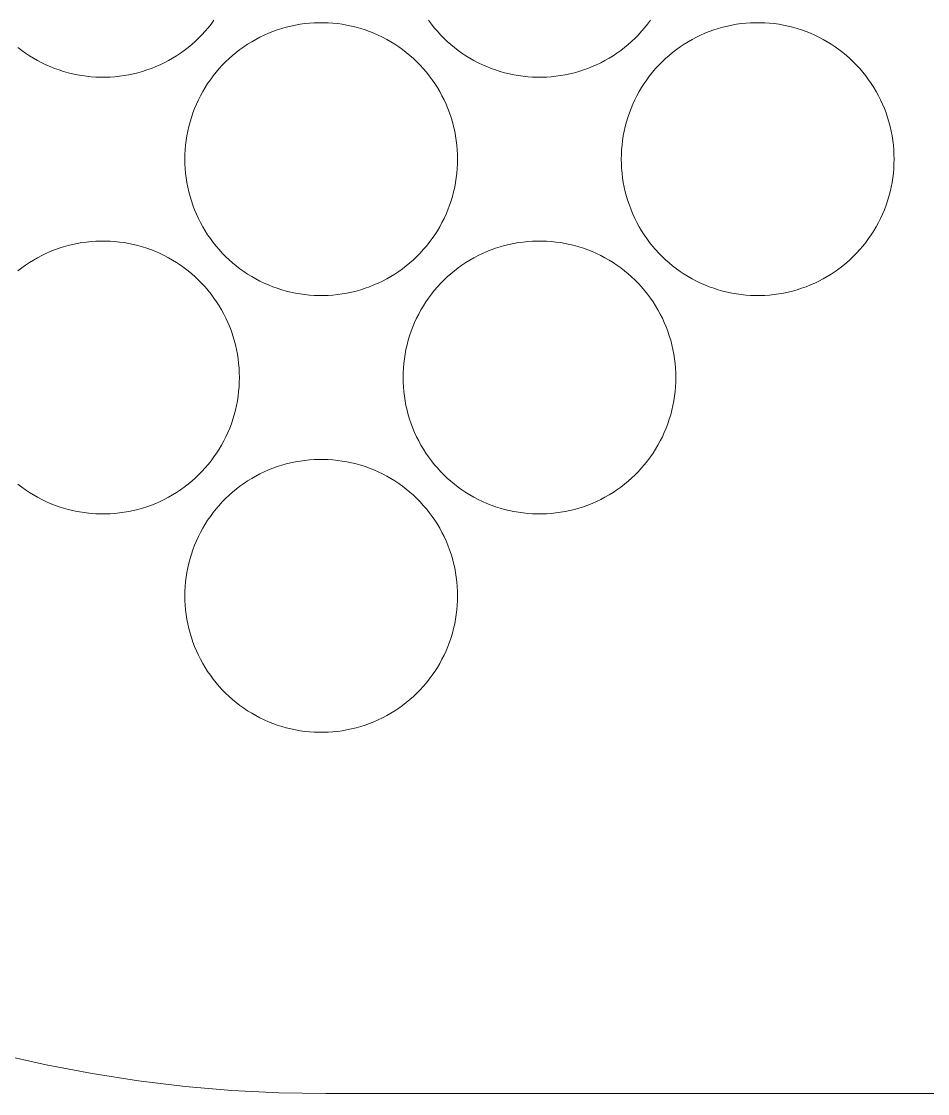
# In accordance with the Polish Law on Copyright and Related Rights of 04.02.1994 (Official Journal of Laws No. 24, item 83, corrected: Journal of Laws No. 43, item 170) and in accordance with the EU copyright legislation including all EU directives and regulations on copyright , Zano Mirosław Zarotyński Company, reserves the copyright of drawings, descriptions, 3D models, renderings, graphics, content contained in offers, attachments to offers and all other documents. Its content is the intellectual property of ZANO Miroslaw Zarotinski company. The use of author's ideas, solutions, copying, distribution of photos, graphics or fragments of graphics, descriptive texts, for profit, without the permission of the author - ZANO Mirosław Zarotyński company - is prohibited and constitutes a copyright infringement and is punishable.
# Model space of a CAD drawing. Header units: inches. Extents: x -6.5 to 91.7, y -2.1 to 67.1.
# Drawn here: x 0.058 to 1.693, y -0.103 to 1.83 of the extents above; entities that cross this region are included whole.
import ezdxf

# ---------------------------------------------------------------- set-up
doc = ezdxf.new("R2010")
doc.units = ezdxf.units.IN
doc.layers.add('ZANO_R', color=7, linetype='Continuous', lineweight=0)

msp = doc.modelspace()

# ---------------------------------------------------------------- linework, layer by layer
at = {"layer": 'ZANO_R'}
for p, q in [((0.39457, 1.8187), (0.38905, 1.81225)), ((0.39987, 1.82534), (0.39457, 1.8187)), ((0.40493, 1.83216), (0.39987, 1.82534)), ((0.51931, 1.81466), (0.5274, 1.81726)), ((0.5274, 1.81726), (0.53557, 1.81958)), ((0.53557, 1.81958), (0.54382, 1.82161)), ((0.54382, 1.82161), (0.55213, 1.82336)), ((0.55213, 1.82336), (0.5605, 1.82482)), ((0.5605, 1.82482), (0.56891, 1.82599)), ((0.56891, 1.82599), (0.57736, 1.82686)), ((0.57736, 1.82686), (0.58584, 1.82745)), ((0.58584, 1.82745), (0.59433, 1.82774)), ((0.59433, 1.82774), (0.60282, 1.82774)), ((0.60282, 1.82774), (0.61131, 1.82745)), ((0.61131, 1.82745), (0.61979, 1.82686)), ((0.61979, 1.82686), (0.62824, 1.82599)), ((0.62824, 1.82599), (0.63665, 1.82482)), ((0.63665, 1.82482), (0.64502, 1.82336)), ((0.64502, 1.82336), (0.65333, 1.82161)), ((0.65333, 1.82161), (0.66158, 1.81958)), ((0.66158, 1.81958), (0.66975, 1.81726)), ((0.66975, 1.81726), (0.67784, 1.81466)), ((0.79728, 1.82534), (0.79222, 1.83216)), ((0.80258, 1.8187), (0.79728, 1.82534)), ((0.8081, 1.81225), (0.80258, 1.8187)), ((1.182, 1.8187), (1.17647, 1.81225)), ((1.18729, 1.82534), (1.182, 1.8187)), ((1.19236, 1.83216), (1.18729, 1.82534)), ((1.30674, 1.81466), (1.31482, 1.81726)), ((1.31482, 1.81726), (1.323, 1.81958)), ((1.323, 1.81958), (1.33125, 1.82161)), ((1.33125, 1.82161), (1.33956, 1.82336)), ((1.33956, 1.82336), (1.34793, 1.82482)), ((1.34793, 1.82482), (1.35634, 1.82599)), ((1.35634, 1.82599), (1.36479, 1.82686)), ((1.36479, 1.82686), (1.37326, 1.82745)), ((1.37326, 1.82745), (1.38175, 1.82774)), ((1.38175, 1.82774), (1.39025, 1.82774)), ((1.39025, 1.82774), (1.39874, 1.82745)), ((1.39874, 1.82745), (1.40721, 1.82686)), ((1.40721, 1.82686), (1.41566, 1.82599)), ((1.41566, 1.82599), (1.42408, 1.82482)), ((1.42408, 1.82482), (1.43244, 1.82336)), ((1.43244, 1.82336), (1.44076, 1.82161)), ((1.44076, 1.82161), (1.449, 1.81958)), ((1.449, 1.81958), (1.45718, 1.81726)), ((1.45718, 1.81726), (1.46527, 1.81466)), ((0.37735, 1.79993), (0.37119, 1.79408)), ((0.38331, 1.80599), (0.37735, 1.79993)), ((0.38905, 1.81225), (0.38331, 1.80599)), ((0.48048, 1.79759), (0.488, 1.80154)), ((0.488, 1.80154), (0.49565, 1.80522)), ((0.49565, 1.80522), (0.50343, 1.80864)), ((0.50343, 1.80864), (0.51132, 1.81179)), ((0.51132, 1.81179), (0.51931, 1.81466)), ((0.67784, 1.81466), (0.68583, 1.81179)), ((0.68583, 1.81179), (0.69372, 1.80864)), ((0.69372, 1.80864), (0.7015, 1.80522)), ((0.7015, 1.80522), (0.70915, 1.80154)), ((0.70915, 1.80154), (0.71667, 1.79759)), ((0.81384, 1.80599), (0.8081, 1.81225)), ((0.8198, 1.79993), (0.81384, 1.80599)), ((0.82596, 1.79408), (0.8198, 1.79993)), ((1.16478, 1.79993), (1.15862, 1.79408)), ((1.17073, 1.80599), (1.16478, 1.79993)), ((1.17647, 1.81225), (1.17073, 1.80599)), ((1.2679, 1.79759), (1.27542, 1.80154)), ((1.27542, 1.80154), (1.28308, 1.80522)), ((1.28308, 1.80522), (1.29085, 1.80864)), ((1.29085, 1.80864), (1.29874, 1.81179)), ((1.29874, 1.81179), (1.30674, 1.81466)), ((1.46527, 1.81466), (1.47326, 1.81179)), ((1.47326, 1.81179), (1.48115, 1.80864)), ((1.48115, 1.80864), (1.48892, 1.80522)), ((1.48892, 1.80522), (1.49658, 1.80154)), ((1.49658, 1.80154), (1.5041, 1.79759)), ((0.05817, 1.77786), (0.05144, 1.78304)), ((0.35829, 1.78304), (0.35155, 1.77786)), ((0.36483, 1.78845), (0.35829, 1.78304)), ((0.37119, 1.79408), (0.36483, 1.78845)), ((0.44515, 1.7741), (0.45188, 1.77928)), ((0.45188, 1.77928), (0.45879, 1.78422)), ((0.45879, 1.78422), (0.46586, 1.78893)), ((0.46586, 1.78893), (0.4731, 1.79338)), ((0.4731, 1.79338), (0.48048, 1.79759)), ((0.71667, 1.79759), (0.72405, 1.79338)), ((0.72405, 1.79338), (0.73129, 1.78893)), ((0.73129, 1.78893), (0.73836, 1.78422)), ((0.73836, 1.78422), (0.74527, 1.77928)), ((0.74527, 1.77928), (0.752, 1.7741)), ((0.83232, 1.78845), (0.82596, 1.79408)), ((0.83887, 1.78304), (0.83232, 1.78845)), ((0.8456, 1.77786), (0.83887, 1.78304)), ((1.14571, 1.78304), (1.13898, 1.77786)), ((1.15226, 1.78845), (1.14571, 1.78304)), ((1.15862, 1.79408), (1.15226, 1.78845)), ((1.23258, 1.7741), (1.23931, 1.77928)), ((1.23931, 1.77928), (1.24622, 1.78422)), ((1.24622, 1.78422), (1.25329, 1.78893)), ((1.25329, 1.78893), (1.26052, 1.79338)), ((1.26052, 1.79338), (1.2679, 1.79759)), ((1.5041, 1.79759), (1.51148, 1.79338)), ((1.51148, 1.79338), (1.51871, 1.78893)), ((1.51871, 1.78893), (1.52579, 1.78422)), ((1.52579, 1.78422), (1.53269, 1.77928)), ((1.53269, 1.77928), (1.53942, 1.7741)), ((0.06508, 1.77291), (0.05817, 1.77786)), ((0.07215, 1.76821), (0.06508, 1.77291)), ((0.07938, 1.76375), (0.07215, 1.76821)), ((0.08676, 1.75954), (0.07938, 1.76375)), ((0.09429, 1.7556), (0.08676, 1.75954)), ((0.32296, 1.75954), (0.31544, 1.7556)), ((0.33034, 1.76375), (0.32296, 1.75954)), ((0.33757, 1.76821), (0.33034, 1.76375)), ((0.34465, 1.77291), (0.33757, 1.76821)), ((0.35155, 1.77786), (0.34465, 1.77291)), ((0.42609, 1.7572), (0.43225, 1.76305)), ((0.43225, 1.76305), (0.4386, 1.76869)), ((0.4386, 1.76869), (0.44515, 1.7741)), ((0.752, 1.7741), (0.75855, 1.76869)), ((0.75855, 1.76869), (0.76491, 1.76305)), ((0.76491, 1.76305), (0.77107, 1.7572)), ((0.8525, 1.77291), (0.8456, 1.77786)), ((0.85958, 1.76821), (0.8525, 1.77291)), ((0.86681, 1.76375), (0.85958, 1.76821)), ((0.87419, 1.75954), (0.86681, 1.76375)), ((0.88171, 1.7556), (0.87419, 1.75954)), ((1.11039, 1.75954), (1.10287, 1.7556)), ((1.11777, 1.76375), (1.11039, 1.75954)), ((1.125, 1.76821), (1.11777, 1.76375)), ((1.13207, 1.77291), (1.125, 1.76821)), ((1.13898, 1.77786), (1.13207, 1.77291)), ((1.21351, 1.7572), (1.21967, 1.76305)), ((1.21967, 1.76305), (1.22603, 1.76869)), ((1.22603, 1.76869), (1.23258, 1.7741)), ((1.53942, 1.7741), (1.54597, 1.76869)), ((1.54597, 1.76869), (1.55233, 1.76305)), ((1.55233, 1.76305), (1.55849, 1.7572)), ((0.10194, 1.75191), (0.09429, 1.7556)), ((0.10972, 1.74849), (0.10194, 1.75191)), ((0.1176, 1.74534), (0.10972, 1.74849)), ((0.1256, 1.74247), (0.1176, 1.74534)), ((0.13369, 1.73987), (0.1256, 1.74247)), ((0.14186, 1.73755), (0.13369, 1.73987)), ((0.27604, 1.73987), (0.26787, 1.73755)), ((0.28413, 1.74247), (0.27604, 1.73987)), ((0.29212, 1.74534), (0.28413, 1.74247)), ((0.30001, 1.74849), (0.29212, 1.74534)), ((0.30779, 1.75191), (0.30001, 1.74849)), ((0.31544, 1.7556), (0.30779, 1.75191)), ((0.40887, 1.73843), (0.41439, 1.74489)), ((0.41439, 1.74489), (0.42013, 1.75115)), ((0.42013, 1.75115), (0.42609, 1.7572)), ((0.77107, 1.7572), (0.77702, 1.75115)), ((0.77702, 1.75115), (0.78276, 1.74489)), ((0.78276, 1.74489), (0.78828, 1.73843)), ((0.88936, 1.75191), (0.88171, 1.7556)), ((0.89714, 1.74849), (0.88936, 1.75191)), ((0.90503, 1.74534), (0.89714, 1.74849)), ((0.91302, 1.74247), (0.90503, 1.74534)), ((0.92111, 1.73987), (0.91302, 1.74247)), ((0.92928, 1.73755), (0.92111, 1.73987)), ((1.06346, 1.73987), (1.05529, 1.73755)), ((1.07155, 1.74247), (1.06346, 1.73987)), ((1.07955, 1.74534), (1.07155, 1.74247)), ((1.08744, 1.74849), (1.07955, 1.74534)), ((1.09521, 1.75191), (1.08744, 1.74849)), ((1.10287, 1.7556), (1.09521, 1.75191)), ((1.19629, 1.73843), (1.20181, 1.74489)), ((1.20181, 1.74489), (1.20756, 1.75115)), ((1.20756, 1.75115), (1.21351, 1.7572)), ((1.55849, 1.7572), (1.56445, 1.75115)), ((1.56445, 1.75115), (1.57019, 1.74489)), ((1.57019, 1.74489), (1.57571, 1.73843)), ((0.15011, 1.73552), (0.14186, 1.73755)), ((0.15842, 1.73378), (0.15011, 1.73552)), ((0.16679, 1.73232), (0.15842, 1.73378)), ((0.1752, 1.73115), (0.16679, 1.73232)), ((0.18365, 1.73027), (0.1752, 1.73115)), ((0.19213, 1.72968), (0.18365, 1.73027)), ((0.20062, 1.72939), (0.19213, 1.72968)), ((0.20911, 1.72939), (0.20062, 1.72939)), ((0.2176, 1.72968), (0.20911, 1.72939)), ((0.22607, 1.73027), (0.2176, 1.72968)), ((0.23452, 1.73115), (0.22607, 1.73027)), ((0.24294, 1.73232), (0.23452, 1.73115)), ((0.25131, 1.73378), (0.24294, 1.73232)), ((0.25962, 1.73552), (0.25131, 1.73378)), ((0.26787, 1.73755), (0.25962, 1.73552)), ((0.39368, 1.71798), (0.39851, 1.72497)), ((0.39851, 1.72497), (0.40357, 1.73179)), ((0.40357, 1.73179), (0.40887, 1.73843)), ((0.78828, 1.73843), (0.79358, 1.73179)), ((0.79358, 1.73179), (0.79864, 1.72497)), ((0.79864, 1.72497), (0.80347, 1.71798)), ((0.93753, 1.73552), (0.92928, 1.73755)), ((0.94585, 1.73378), (0.93753, 1.73552)), ((0.95421, 1.73232), (0.94585, 1.73378)), ((0.96263, 1.73115), (0.95421, 1.73232)), ((0.97108, 1.73027), (0.96263, 1.73115)), ((0.97955, 1.72968), (0.97108, 1.73027)), ((0.98804, 1.72939), (0.97955, 1.72968)), ((0.99654, 1.72939), (0.98804, 1.72939)), ((1.00503, 1.72968), (0.99654, 1.72939)), ((1.0135, 1.73027), (1.00503, 1.72968)), ((1.02195, 1.73115), (1.0135, 1.73027)), ((1.03036, 1.73232), (1.02195, 1.73115)), ((1.03873, 1.73378), (1.03036, 1.73232)), ((1.04704, 1.73552), (1.03873, 1.73378)), ((1.05529, 1.73755), (1.04704, 1.73552)), ((1.18111, 1.71798), (1.18593, 1.72497)), ((1.18593, 1.72497), (1.191, 1.73179)), ((1.191, 1.73179), (1.19629, 1.73843)), ((1.57571, 1.73843), (1.58101, 1.73179)), ((1.58101, 1.73179), (1.58607, 1.72497)), ((1.58607, 1.72497), (1.5909, 1.71798)), ((0.38069, 1.69606), (0.38477, 1.70352)), ((0.38477, 1.70352), (0.3891, 1.71082)), ((0.3891, 1.71082), (0.39368, 1.71798)), ((0.80347, 1.71798), (0.80805, 1.71082)), ((0.80805, 1.71082), (0.81238, 1.70352)), ((0.81238, 1.70352), (0.81646, 1.69606)), ((1.16812, 1.69606), (1.17219, 1.70352)), ((1.17219, 1.70352), (1.17653, 1.71082)), ((1.17653, 1.71082), (1.18111, 1.71798)), ((1.5909, 1.71798), (1.59548, 1.71082)), ((1.59548, 1.71082), (1.59981, 1.70352)), ((1.59981, 1.70352), (1.60389, 1.69606)), ((0.37332, 1.68076), (0.37687, 1.68848)), ((0.37687, 1.68848), (0.38069, 1.69606)), ((0.81646, 1.69606), (0.82028, 1.68848)), ((0.82028, 1.68848), (0.82383, 1.68076)), ((1.16075, 1.68076), (1.1643, 1.68848)), ((1.1643, 1.68848), (1.16812, 1.69606)), ((1.60389, 1.69606), (1.6077, 1.68848)), ((1.6077, 1.68848), (1.61126, 1.68076)), ((0.36429, 1.65694), (0.36702, 1.66498)), ((0.36702, 1.66498), (0.37004, 1.67293)), ((0.37004, 1.67293), (0.37332, 1.68076)), ((0.82383, 1.68076), (0.82712, 1.67293)), ((0.82712, 1.67293), (0.83013, 1.66498)), ((0.83013, 1.66498), (0.83286, 1.65694)), ((1.15171, 1.65694), (1.15445, 1.66498)), ((1.15445, 1.66498), (1.15746, 1.67293)), ((1.15746, 1.67293), (1.16075, 1.68076)), ((1.61126, 1.68076), (1.61454, 1.67293)), ((1.61454, 1.67293), (1.61755, 1.66498)), ((1.61755, 1.66498), (1.62029, 1.65694)), ((0.35966, 1.6406), (0.36183, 1.64881)), ((0.36183, 1.64881), (0.36429, 1.65694)), ((0.83286, 1.65694), (0.83532, 1.64881)), ((0.83532, 1.64881), (0.8375, 1.6406)), ((1.14708, 1.6406), (1.14926, 1.64881)), ((1.14926, 1.64881), (1.15171, 1.65694)), ((1.62029, 1.65694), (1.62275, 1.64881)), ((1.62275, 1.64881), (1.62492, 1.6406)), ((0.35485, 1.61558), (0.35616, 1.62398)), ((0.35616, 1.62398), (0.35777, 1.63232)), ((0.35777, 1.63232), (0.35966, 1.6406)), ((0.8375, 1.6406), (0.83939, 1.63232)), ((0.83939, 1.63232), (0.84099, 1.62398)), ((0.84099, 1.62398), (0.8423, 1.61558)), ((1.14227, 1.61558), (1.14359, 1.62398)), ((1.14359, 1.62398), (1.14519, 1.63232)), ((1.14519, 1.63232), (1.14708, 1.6406)), ((1.62492, 1.6406), (1.62681, 1.63232)), ((1.62681, 1.63232), (1.62841, 1.62398)), ((1.62841, 1.62398), (1.62973, 1.61558)), ((0.35309, 1.59869), (0.35382, 1.60715)), ((0.35382, 1.60715), (0.35485, 1.61558)), ((0.8423, 1.61558), (0.84333, 1.60715)), ((0.84333, 1.60715), (0.84406, 1.59869)), ((1.14052, 1.59869), (1.14125, 1.60715)), ((1.14125, 1.60715), (1.14227, 1.61558)), ((1.62973, 1.61558), (1.63075, 1.60715)), ((1.63075, 1.60715), (1.63149, 1.59869)), ((0.3525, 1.58171), (0.35265, 1.5902)), ((0.35265, 1.5902), (0.35309, 1.59869)), ((0.84406, 1.59869), (0.8445, 1.5902)), ((0.8445, 1.5902), (0.84465, 1.58171)), ((1.13993, 1.58171), (1.14008, 1.5902)), ((1.14008, 1.5902), (1.14052, 1.59869)), ((1.63149, 1.59869), (1.63193, 1.5902)), ((1.63193, 1.5902), (1.63207, 1.58171)), ((0.35265, 1.57322), (0.3525, 1.58171)), ((0.35309, 1.56473), (0.35265, 1.57322)), ((0.8445, 1.57322), (0.84406, 1.56473)), ((0.84465, 1.58171), (0.8445, 1.57322)), ((1.14008, 1.57322), (1.13993, 1.58171)), ((1.14052, 1.56473), (1.14008, 1.57322)), ((1.63193, 1.57322), (1.63149, 1.56473)), ((1.63207, 1.58171), (1.63193, 1.57322)), ((0.35382, 1.55627), (0.35309, 1.56473)), ((0.35485, 1.54784), (0.35382, 1.55627)), ((0.35616, 1.53945), (0.35485, 1.54784)), ((0.8423, 1.54784), (0.84099, 1.53945)), ((0.84333, 1.55627), (0.8423, 1.54784)), ((0.84406, 1.56473), (0.84333, 1.55627)), ((1.14125, 1.55627), (1.14052, 1.56473)), ((1.14227, 1.54784), (1.14125, 1.55627)), ((1.14359, 1.53945), (1.14227, 1.54784)), ((1.62973, 1.54784), (1.62841, 1.53945)), ((1.63075, 1.55627), (1.62973, 1.54784)), ((1.63149, 1.56473), (1.63075, 1.55627)), ((0.35777, 1.5311), (0.35616, 1.53945)), ((0.35966, 1.52282), (0.35777, 1.5311)), ((0.83939, 1.5311), (0.8375, 1.52282)), ((0.84099, 1.53945), (0.83939, 1.5311)), ((1.14519, 1.5311), (1.14359, 1.53945)), ((1.14708, 1.52282), (1.14519, 1.5311)), ((1.62681, 1.5311), (1.62492, 1.52282)), ((1.62841, 1.53945), (1.62681, 1.5311)), ((0.36183, 1.51461), (0.35966, 1.52282)), ((0.36429, 1.50648), (0.36183, 1.51461)), ((0.83532, 1.51461), (0.83286, 1.50648)), ((0.8375, 1.52282), (0.83532, 1.51461)), ((1.14926, 1.51461), (1.14708, 1.52282)), ((1.15171, 1.50648), (1.14926, 1.51461)), ((1.62275, 1.51461), (1.62029, 1.50648)), ((1.62492, 1.52282), (1.62275, 1.51461)), ((0.36702, 1.49844), (0.36429, 1.50648)), ((0.37004, 1.49049), (0.36702, 1.49844)), ((0.37332, 1.48266), (0.37004, 1.49049)), ((0.82712, 1.49049), (0.82383, 1.48266)), ((0.83013, 1.49844), (0.82712, 1.49049)), ((0.83286, 1.50648), (0.83013, 1.49844)), ((1.15445, 1.49844), (1.15171, 1.50648)), ((1.15746, 1.49049), (1.15445, 1.49844)), ((1.16075, 1.48266), (1.15746, 1.49049)), ((1.61454, 1.49049), (1.61126, 1.48266)), ((1.61755, 1.49844), (1.61454, 1.49049)), ((1.62029, 1.50648), (1.61755, 1.49844)), ((0.37687, 1.47494), (0.37332, 1.48266)), ((0.38069, 1.46736), (0.37687, 1.47494)), ((0.82028, 1.47494), (0.81646, 1.46736)), ((0.82383, 1.48266), (0.82028, 1.47494)), ((1.1643, 1.47494), (1.16075, 1.48266)), ((1.16812, 1.46736), (1.1643, 1.47494)), ((1.6077, 1.47494), (1.60389, 1.46736)), ((1.61126, 1.48266), (1.6077, 1.47494)), ((0.38477, 1.4599), (0.38069, 1.46736)), ((0.3891, 1.4526), (0.38477, 1.4599)), ((0.39368, 1.44544), (0.3891, 1.4526)), ((0.80805, 1.4526), (0.80347, 1.44544)), ((0.81238, 1.4599), (0.80805, 1.4526)), ((0.81646, 1.46736), (0.81238, 1.4599)), ((1.17219, 1.4599), (1.16812, 1.46736)), ((1.17653, 1.4526), (1.17219, 1.4599)), ((1.18111, 1.44544), (1.17653, 1.4526)), ((1.59548, 1.4526), (1.5909, 1.44544)), ((1.59981, 1.4599), (1.59548, 1.4526)), ((1.60389, 1.46736), (1.59981, 1.4599)), ((0.15842, 1.42965), (0.16679, 1.4311)), ((0.16679, 1.4311), (0.1752, 1.43227)), ((0.1752, 1.43227), (0.18365, 1.43315)), ((0.18365, 1.43315), (0.19213, 1.43374)), ((0.19213, 1.43374), (0.20062, 1.43403)), ((0.20062, 1.43403), (0.20911, 1.43403)), ((0.20911, 1.43403), (0.2176, 1.43374)), ((0.2176, 1.43374), (0.22607, 1.43315)), ((0.22607, 1.43315), (0.23452, 1.43227)), ((0.23452, 1.43227), (0.24294, 1.4311)), ((0.24294, 1.4311), (0.25131, 1.42965)), ((0.39851, 1.43845), (0.39368, 1.44544)), ((0.40357, 1.43163), (0.39851, 1.43845)), ((0.40887, 1.42499), (0.40357, 1.43163)), ((0.79358, 1.43163), (0.78828, 1.42499)), ((0.79864, 1.43845), (0.79358, 1.43163)), ((0.80347, 1.44544), (0.79864, 1.43845)), ((0.94585, 1.42965), (0.95421, 1.4311)), ((0.95421, 1.4311), (0.96263, 1.43227)), ((0.96263, 1.43227), (0.97108, 1.43315)), ((0.97108, 1.43315), (0.97955, 1.43374)), ((0.97955, 1.43374), (0.98804, 1.43403)), ((0.98804, 1.43403), (0.99654, 1.43403)), ((0.99654, 1.43403), (1.00503, 1.43374)), ((1.00503, 1.43374), (1.0135, 1.43315)), ((1.0135, 1.43315), (1.02195, 1.43227)), ((1.02195, 1.43227), (1.03036, 1.4311)), ((1.03036, 1.4311), (1.03873, 1.42965)), ((1.18593, 1.43845), (1.18111, 1.44544)), ((1.191, 1.43163), (1.18593, 1.43845)), ((1.19629, 1.42499), (1.191, 1.43163)), ((1.58101, 1.43163), (1.57571, 1.42499)), ((1.58607, 1.43845), (1.58101, 1.43163)), ((1.5909, 1.44544), (1.58607, 1.43845)), ((0.09429, 1.40782), (0.10194, 1.41151)), ((0.10194, 1.41151), (0.10972, 1.41493)), ((0.10972, 1.41493), (0.1176, 1.41808)), ((0.1176, 1.41808), (0.1256, 1.42095)), ((0.1256, 1.42095), (0.13369, 1.42355)), ((0.13369, 1.42355), (0.14186, 1.42587)), ((0.14186, 1.42587), (0.15011, 1.4279)), ((0.15011, 1.4279), (0.15842, 1.42965)), ((0.25131, 1.42965), (0.25962, 1.4279)), ((0.25962, 1.4279), (0.26787, 1.42587)), ((0.26787, 1.42587), (0.27604, 1.42355)), ((0.27604, 1.42355), (0.28413, 1.42095)), ((0.28413, 1.42095), (0.29212, 1.41808)), ((0.29212, 1.41808), (0.30001, 1.41493)), ((0.30001, 1.41493), (0.30779, 1.41151)), ((0.30779, 1.41151), (0.31544, 1.40782)), ((0.41439, 1.41854), (0.40887, 1.42499)), ((0.42013, 1.41228), (0.41439, 1.41854)), ((0.42609, 1.40622), (0.42013, 1.41228)), ((0.77702, 1.41228), (0.77107, 1.40622)), ((0.78276, 1.41854), (0.77702, 1.41228)), ((0.78828, 1.42499), (0.78276, 1.41854)), ((0.88171, 1.40782), (0.88936, 1.41151)), ((0.88936, 1.41151), (0.89714, 1.41493)), ((0.89714, 1.41493), (0.90503, 1.41808)), ((0.90503, 1.41808), (0.91302, 1.42095)), ((0.91302, 1.42095), (0.92111, 1.42355)), ((0.92111, 1.42355), (0.92928, 1.42587)), ((0.92928, 1.42587), (0.93753, 1.4279)), ((0.93753, 1.4279), (0.94585, 1.42965)), ((1.03873, 1.42965), (1.04704, 1.4279)), ((1.04704, 1.4279), (1.05529, 1.42587)), ((1.05529, 1.42587), (1.06346, 1.42355)), ((1.06346, 1.42355), (1.07155, 1.42095)), ((1.07155, 1.42095), (1.07955, 1.41808)), ((1.07955, 1.41808), (1.08744, 1.41493)), ((1.08744, 1.41493), (1.09521, 1.41151)), ((1.09521, 1.41151), (1.10287, 1.40782)), ((1.20181, 1.41854), (1.19629, 1.42499)), ((1.20756, 1.41228), (1.20181, 1.41854)), ((1.21351, 1.40622), (1.20756, 1.41228)), ((1.56445, 1.41228), (1.55849, 1.40622)), ((1.57019, 1.41854), (1.56445, 1.41228)), ((1.57571, 1.42499), (1.57019, 1.41854)), ((0.06508, 1.39051), (0.07215, 1.39521)), ((0.07215, 1.39521), (0.07938, 1.39967)), ((0.07938, 1.39967), (0.08676, 1.40388)), ((0.08676, 1.40388), (0.09429, 1.40782)), ((0.31544, 1.40782), (0.32296, 1.40388)), ((0.32296, 1.40388), (0.33034, 1.39967)), ((0.33034, 1.39967), (0.33757, 1.39521)), ((0.33757, 1.39521), (0.34465, 1.39051)), ((0.43225, 1.40037), (0.42609, 1.40622)), ((0.4386, 1.39473), (0.43225, 1.40037)), ((0.44515, 1.38932), (0.4386, 1.39473)), ((0.75855, 1.39473), (0.752, 1.38932)), ((0.76491, 1.40037), (0.75855, 1.39473)), ((0.77107, 1.40622), (0.76491, 1.40037)), ((0.8525, 1.39051), (0.85958, 1.39521)), ((0.85958, 1.39521), (0.86681, 1.39967)), ((0.86681, 1.39967), (0.87419, 1.40388)), ((0.87419, 1.40388), (0.88171, 1.40782)), ((1.10287, 1.40782), (1.11039, 1.40388)), ((1.11039, 1.40388), (1.11777, 1.39967)), ((1.11777, 1.39967), (1.125, 1.39521)), ((1.125, 1.39521), (1.13207, 1.39051)), ((1.21967, 1.40037), (1.21351, 1.40622)), ((1.22603, 1.39473), (1.21967, 1.40037)), ((1.23258, 1.38932), (1.22603, 1.39473)), ((1.54597, 1.39473), (1.53942, 1.38932)), ((1.55233, 1.40037), (1.54597, 1.39473)), ((1.55849, 1.40622), (1.55233, 1.40037)), ((0.05144, 1.38038), (0.05817, 1.38556)), ((0.05817, 1.38556), (0.06508, 1.39051)), ((0.34465, 1.39051), (0.35155, 1.38556)), ((0.35155, 1.38556), (0.35829, 1.38038)), ((0.35829, 1.38038), (0.36483, 1.37497)), ((0.36483, 1.37497), (0.37119, 1.36934)), ((0.45188, 1.38414), (0.44515, 1.38932)), ((0.45879, 1.3792), (0.45188, 1.38414)), ((0.46586, 1.37449), (0.45879, 1.3792)), ((0.4731, 1.37004), (0.46586, 1.37449)), ((0.73129, 1.37449), (0.72405, 1.37004)), ((0.73836, 1.3792), (0.73129, 1.37449)), ((0.74527, 1.38414), (0.73836, 1.3792)), ((0.752, 1.38932), (0.74527, 1.38414)), ((0.82596, 1.36934), (0.83232, 1.37497)), ((0.83232, 1.37497), (0.83887, 1.38038)), ((0.83887, 1.38038), (0.8456, 1.38556)), ((0.8456, 1.38556), (0.8525, 1.39051)), ((1.13207, 1.39051), (1.13898, 1.38556)), ((1.13898, 1.38556), (1.14571, 1.38038)), ((1.14571, 1.38038), (1.15226, 1.37497)), ((1.15226, 1.37497), (1.15862, 1.36934)), ((1.23931, 1.38414), (1.23258, 1.38932)), ((1.24622, 1.3792), (1.23931, 1.38414)), ((1.25329, 1.37449), (1.24622, 1.3792)), ((1.26052, 1.37004), (1.25329, 1.37449)), ((1.51871, 1.37449), (1.51148, 1.37004)), ((1.52579, 1.3792), (1.51871, 1.37449)), ((1.53269, 1.38414), (1.52579, 1.3792)), ((1.53942, 1.38932), (1.53269, 1.38414)), ((0.37119, 1.36934), (0.37735, 1.36349)), ((0.37735, 1.36349), (0.38331, 1.35743)), ((0.38331, 1.35743), (0.38905, 1.35117)), ((0.48048, 1.36583), (0.4731, 1.37004)), ((0.488, 1.36188), (0.48048, 1.36583)), ((0.49565, 1.3582), (0.488, 1.36188)), ((0.50343, 1.35478), (0.49565, 1.3582)), ((0.51132, 1.35163), (0.50343, 1.35478)), ((0.69372, 1.35478), (0.68583, 1.35163)), ((0.7015, 1.3582), (0.69372, 1.35478)), ((0.70915, 1.36188), (0.7015, 1.3582)), ((0.71667, 1.36583), (0.70915, 1.36188)), ((0.72405, 1.37004), (0.71667, 1.36583)), ((0.8081, 1.35117), (0.81384, 1.35743)), ((0.81384, 1.35743), (0.8198, 1.36349)), ((0.8198, 1.36349), (0.82596, 1.36934)), ((1.15862, 1.36934), (1.16478, 1.36349)), ((1.16478, 1.36349), (1.17073, 1.35743)), ((1.17073, 1.35743), (1.17647, 1.35117)), ((1.2679, 1.36583), (1.26052, 1.37004)), ((1.27542, 1.36188), (1.2679, 1.36583)), ((1.28308, 1.3582), (1.27542, 1.36188)), ((1.29085, 1.35478), (1.28308, 1.3582)), ((1.29874, 1.35163), (1.29085, 1.35478)), ((1.48115, 1.35478), (1.47326, 1.35163)), ((1.48892, 1.3582), (1.48115, 1.35478)), ((1.49658, 1.36188), (1.48892, 1.3582)), ((1.5041, 1.36583), (1.49658, 1.36188)), ((1.51148, 1.37004), (1.5041, 1.36583)), ((0.38905, 1.35117), (0.39457, 1.34472)), ((0.39457, 1.34472), (0.39987, 1.33808)), ((0.39987, 1.33808), (0.40493, 1.33126)), ((0.51931, 1.34876), (0.51132, 1.35163)), ((0.5274, 1.34616), (0.51931, 1.34876)), ((0.53557, 1.34384), (0.5274, 1.34616)), ((0.54382, 1.34181), (0.53557, 1.34384)), ((0.55213, 1.34006), (0.54382, 1.34181)), ((0.5605, 1.3386), (0.55213, 1.34006)), ((0.56891, 1.33743), (0.5605, 1.3386)), ((0.57736, 1.33656), (0.56891, 1.33743)), ((0.58584, 1.33597), (0.57736, 1.33656)), ((0.59433, 1.33568), (0.58584, 1.33597)), ((0.60282, 1.33568), (0.59433, 1.33568)), ((0.61131, 1.33597), (0.60282, 1.33568)), ((0.61979, 1.33656), (0.61131, 1.33597)), ((0.62824, 1.33743), (0.61979, 1.33656)), ((0.63665, 1.3386), (0.62824, 1.33743)), ((0.64502, 1.34006), (0.63665, 1.3386)), ((0.65333, 1.34181), (0.64502, 1.34006)), ((0.66158, 1.34384), (0.65333, 1.34181)), ((0.66975, 1.34616), (0.66158, 1.34384)), ((0.67784, 1.34876), (0.66975, 1.34616)), ((0.68583, 1.35163), (0.67784, 1.34876)), ((0.79222, 1.33126), (0.79728, 1.33808)), ((0.79728, 1.33808), (0.80258, 1.34472)), ((0.80258, 1.34472), (0.8081, 1.35117)), ((1.17647, 1.35117), (1.182, 1.34472)), ((1.182, 1.34472), (1.18729, 1.33808)), ((1.18729, 1.33808), (1.19236, 1.33126)), ((1.30674, 1.34876), (1.29874, 1.35163)), ((1.31482, 1.34616), (1.30674, 1.34876)), ((1.323, 1.34384), (1.31482, 1.34616)), ((1.33125, 1.34181), (1.323, 1.34384)), ((1.33956, 1.34006), (1.33125, 1.34181)), ((1.34793, 1.3386), (1.33956, 1.34006)), ((1.35634, 1.33743), (1.34793, 1.3386)), ((1.36479, 1.33656), (1.35634, 1.33743)), ((1.37326, 1.33597), (1.36479, 1.33656)), ((1.38175, 1.33568), (1.37326, 1.33597)), ((1.39025, 1.33568), (1.38175, 1.33568)), ((1.39874, 1.33597), (1.39025, 1.33568)), ((1.40721, 1.33656), (1.39874, 1.33597)), ((1.41566, 1.33743), (1.40721, 1.33656)), ((1.42408, 1.3386), (1.41566, 1.33743)), ((1.43244, 1.34006), (1.42408, 1.3386)), ((1.44076, 1.34181), (1.43244, 1.34006)), ((1.449, 1.34384), (1.44076, 1.34181)), ((1.45718, 1.34616), (1.449, 1.34384)), ((1.46527, 1.34876), (1.45718, 1.34616)), ((1.47326, 1.35163), (1.46527, 1.34876)), ((0.40493, 1.33126), (0.40976, 1.32427)), ((0.40976, 1.32427), (0.41434, 1.31711)), ((0.41434, 1.31711), (0.41867, 1.3098)), ((0.77848, 1.3098), (0.78281, 1.31711)), ((0.78281, 1.31711), (0.78739, 1.32427)), ((0.78739, 1.32427), (0.79222, 1.33126)), ((1.19236, 1.33126), (1.19718, 1.32427)), ((1.19718, 1.32427), (1.20176, 1.31711)), ((1.20176, 1.31711), (1.2061, 1.3098)), ((0.41867, 1.3098), (0.42275, 1.30235)), ((0.42275, 1.30235), (0.42656, 1.29476)), ((0.77059, 1.29476), (0.7744, 1.30235)), ((0.7744, 1.30235), (0.77848, 1.3098)), ((1.2061, 1.3098), (1.21017, 1.30235)), ((1.21017, 1.30235), (1.21399, 1.29476)), ((0.42656, 1.29476), (0.43012, 1.28705)), ((0.43012, 1.28705), (0.4334, 1.27921)), ((0.4334, 1.27921), (0.43641, 1.27127)), ((0.76074, 1.27127), (0.76375, 1.27921)), ((0.76375, 1.27921), (0.76703, 1.28705)), ((0.76703, 1.28705), (0.77059, 1.29476)), ((1.21399, 1.29476), (1.21754, 1.28705)), ((1.21754, 1.28705), (1.22083, 1.27921)), ((1.22083, 1.27921), (1.22384, 1.27127)), ((0.43641, 1.27127), (0.43915, 1.26323)), ((0.43915, 1.26323), (0.44161, 1.2551)), ((0.75554, 1.2551), (0.758, 1.26323)), ((0.758, 1.26323), (0.76074, 1.27127)), ((1.22384, 1.27127), (1.22658, 1.26323)), ((1.22658, 1.26323), (1.22903, 1.2551)), ((0.44161, 1.2551), (0.44378, 1.24689)), ((0.44378, 1.24689), (0.44567, 1.2386)), ((0.44567, 1.2386), (0.44728, 1.23026)), ((0.74987, 1.23026), (0.75148, 1.2386)), ((0.75148, 1.2386), (0.75337, 1.24689)), ((0.75337, 1.24689), (0.75554, 1.2551)), ((1.22903, 1.2551), (1.23121, 1.24689)), ((1.23121, 1.24689), (1.2331, 1.2386)), ((1.2331, 1.2386), (1.2347, 1.23026)), ((0.44728, 1.23026), (0.44859, 1.22187)), ((0.44859, 1.22187), (0.44961, 1.21344)), ((0.74754, 1.21344), (0.74856, 1.22187)), ((0.74856, 1.22187), (0.74987, 1.23026)), ((1.2347, 1.23026), (1.23602, 1.22187)), ((1.23602, 1.22187), (1.23704, 1.21344)), ((0.44961, 1.21344), (0.45035, 1.20497)), ((0.45035, 1.20497), (0.45079, 1.19649)), ((0.74636, 1.19649), (0.7468, 1.20497)), ((0.7468, 1.20497), (0.74754, 1.21344)), ((1.23704, 1.21344), (1.23777, 1.20497)), ((1.23777, 1.20497), (1.23821, 1.19649)), ((0.45079, 1.1795), (0.45035, 1.17102)), ((0.45079, 1.19649), (0.45093, 1.188)), ((0.45093, 1.188), (0.45079, 1.1795)), ((0.74622, 1.188), (0.74636, 1.19649)), ((0.74636, 1.1795), (0.74622, 1.188)), ((0.7468, 1.17102), (0.74636, 1.1795)), ((1.23821, 1.1795), (1.23777, 1.17102)), ((1.23821, 1.19649), (1.23836, 1.188)), ((1.23836, 1.188), (1.23821, 1.1795)), ((0.44961, 1.16256), (0.44859, 1.15412)), ((0.45035, 1.17102), (0.44961, 1.16256)), ((0.74754, 1.16256), (0.7468, 1.17102)), ((0.74856, 1.15412), (0.74754, 1.16256)), ((1.23704, 1.16256), (1.23602, 1.15412)), ((1.23777, 1.17102), (1.23704, 1.16256)), ((0.44728, 1.14573), (0.44567, 1.13739)), ((0.44859, 1.15412), (0.44728, 1.14573)), ((0.74987, 1.14573), (0.74856, 1.15412)), ((0.75148, 1.13739), (0.74987, 1.14573)), ((1.2347, 1.14573), (1.2331, 1.13739)), ((1.23602, 1.15412), (1.2347, 1.14573)), ((0.44378, 1.12911), (0.44161, 1.1209)), ((0.44567, 1.13739), (0.44378, 1.12911)), ((0.75337, 1.12911), (0.75148, 1.13739)), ((0.75554, 1.1209), (0.75337, 1.12911)), ((1.23121, 1.12911), (1.22903, 1.1209)), ((1.2331, 1.13739), (1.23121, 1.12911)), ((0.43641, 1.10472), (0.4334, 1.09678)), ((0.43915, 1.11277), (0.43641, 1.10472)), ((0.44161, 1.1209), (0.43915, 1.11277)), ((0.758, 1.11277), (0.75554, 1.1209)), ((0.76074, 1.10472), (0.758, 1.11277)), ((0.76375, 1.09678), (0.76074, 1.10472)), ((1.22384, 1.10472), (1.22083, 1.09678)), ((1.22658, 1.11277), (1.22384, 1.10472)), ((1.22903, 1.1209), (1.22658, 1.11277)), ((0.43012, 1.08895), (0.42656, 1.08123)), ((0.4334, 1.09678), (0.43012, 1.08895)), ((0.76703, 1.08895), (0.76375, 1.09678)), ((0.77059, 1.08123), (0.76703, 1.08895)), ((1.21754, 1.08895), (1.21399, 1.08123)), ((1.22083, 1.09678), (1.21754, 1.08895)), ((0.41867, 1.06619), (0.41434, 1.05888)), ((0.42275, 1.07364), (0.41867, 1.06619)), ((0.42656, 1.08123), (0.42275, 1.07364)), ((0.7744, 1.07364), (0.77059, 1.08123)), ((0.77848, 1.06619), (0.7744, 1.07364)), ((0.78281, 1.05888), (0.77848, 1.06619)), ((1.2061, 1.06619), (1.20176, 1.05888)), ((1.21017, 1.07364), (1.2061, 1.06619)), ((1.21399, 1.08123), (1.21017, 1.07364)), ((0.40493, 1.04474), (0.39987, 1.03792)), ((0.40976, 1.05173), (0.40493, 1.04474)), ((0.41434, 1.05888), (0.40976, 1.05173)), ((0.78739, 1.05173), (0.78281, 1.05888)), ((0.79222, 1.04474), (0.78739, 1.05173)), ((0.79728, 1.03792), (0.79222, 1.04474)), ((1.19236, 1.04474), (1.18729, 1.03792)), ((1.19718, 1.05173), (1.19236, 1.04474)), ((1.20176, 1.05888), (1.19718, 1.05173)), ((0.38905, 1.02482), (0.38331, 1.01856)), ((0.39457, 1.03128), (0.38905, 1.02482)), ((0.39987, 1.03792), (0.39457, 1.03128)), ((0.51132, 1.02436), (0.51931, 1.02724)), ((0.51931, 1.02724), (0.5274, 1.02984)), ((0.5274, 1.02984), (0.53557, 1.03215)), ((0.53557, 1.03215), (0.54382, 1.03419)), ((0.54382, 1.03419), (0.55213, 1.03593)), ((0.55213, 1.03593), (0.5605, 1.03739)), ((0.5605, 1.03739), (0.56891, 1.03856)), ((0.56891, 1.03856), (0.57736, 1.03944)), ((0.57736, 1.03944), (0.58584, 1.04003)), ((0.58584, 1.04003), (0.59433, 1.04032)), ((0.59433, 1.04032), (0.60282, 1.04032)), ((0.60282, 1.04032), (0.61131, 1.04003)), ((0.61131, 1.04003), (0.61979, 1.03944)), ((0.61979, 1.03944), (0.62824, 1.03856)), ((0.62824, 1.03856), (0.63665, 1.03739)), ((0.63665, 1.03739), (0.64502, 1.03593)), ((0.64502, 1.03593), (0.65333, 1.03419)), ((0.65333, 1.03419), (0.66158, 1.03215)), ((0.66158, 1.03215), (0.66975, 1.02984)), ((0.66975, 1.02984), (0.67784, 1.02724)), ((0.67784, 1.02724), (0.68583, 1.02436)), ((0.80258, 1.03128), (0.79728, 1.03792)), ((0.8081, 1.02482), (0.80258, 1.03128)), ((0.81384, 1.01856), (0.8081, 1.02482)), ((1.17647, 1.02482), (1.17073, 1.01856)), ((1.182, 1.03128), (1.17647, 1.02482)), ((1.18729, 1.03792), (1.182, 1.03128)), ((0.37119, 1.00665), (0.36483, 1.00102)), ((0.37735, 1.0125), (0.37119, 1.00665)), ((0.38331, 1.01856), (0.37735, 1.0125)), ((0.46586, 1.0015), (0.4731, 1.00596)), ((0.4731, 1.00596), (0.48048, 1.01016)), ((0.48048, 1.01016), (0.488, 1.01411)), ((0.488, 1.01411), (0.49565, 1.0178)), ((0.49565, 1.0178), (0.50343, 1.02122)), ((0.50343, 1.02122), (0.51132, 1.02436)), ((0.68583, 1.02436), (0.69372, 1.02122)), ((0.69372, 1.02122), (0.7015, 1.0178)), ((0.7015, 1.0178), (0.70915, 1.01411)), ((0.70915, 1.01411), (0.71667, 1.01016)), ((0.71667, 1.01016), (0.72405, 1.00596)), ((0.72405, 1.00596), (0.73129, 1.0015)), ((0.8198, 1.0125), (0.81384, 1.01856)), ((0.82596, 1.00665), (0.8198, 1.0125)), ((0.83232, 1.00102), (0.82596, 1.00665)), ((1.15862, 1.00665), (1.15226, 1.00102)), ((1.16478, 1.0125), (1.15862, 1.00665)), ((1.17073, 1.01856), (1.16478, 1.0125)), ((0.05817, 0.99043), (0.05144, 0.99561)), ((0.06508, 0.98549), (0.05817, 0.99043)), ((0.35155, 0.99043), (0.34465, 0.98549)), ((0.35829, 0.99561), (0.35155, 0.99043)), ((0.36483, 1.00102), (0.35829, 0.99561)), ((0.4386, 0.98126), (0.44515, 0.98667)), ((0.44515, 0.98667), (0.45188, 0.99185)), ((0.45188, 0.99185), (0.45879, 0.9968)), ((0.45879, 0.9968), (0.46586, 1.0015)), ((0.73129, 1.0015), (0.73836, 0.9968)), ((0.73836, 0.9968), (0.74527, 0.99185)), ((0.74527, 0.99185), (0.752, 0.98667)), ((0.752, 0.98667), (0.75855, 0.98126)), ((0.83887, 0.99561), (0.83232, 1.00102)), ((0.8456, 0.99043), (0.83887, 0.99561)), ((0.8525, 0.98549), (0.8456, 0.99043)), ((1.13898, 0.99043), (1.13207, 0.98549)), ((1.14571, 0.99561), (1.13898, 0.99043)), ((1.15226, 1.00102), (1.14571, 0.99561)), ((0.07215, 0.98078), (0.06508, 0.98549)), ((0.07938, 0.97632), (0.07215, 0.98078)), ((0.08676, 0.97212), (0.07938, 0.97632)), ((0.09429, 0.96817), (0.08676, 0.97212)), ((0.10194, 0.96449), (0.09429, 0.96817)), ((0.31544, 0.96817), (0.30779, 0.96449)), ((0.32296, 0.97212), (0.31544, 0.96817)), ((0.33034, 0.97632), (0.32296, 0.97212)), ((0.33757, 0.98078), (0.33034, 0.97632)), ((0.34465, 0.98549), (0.33757, 0.98078)), ((0.42013, 0.96372), (0.42609, 0.96978)), ((0.42609, 0.96978), (0.43225, 0.97563)), ((0.43225, 0.97563), (0.4386, 0.98126)), ((0.75855, 0.98126), (0.76491, 0.97563)), ((0.76491, 0.97563), (0.77107, 0.96978)), ((0.77107, 0.96978), (0.77702, 0.96372)), ((0.85958, 0.98078), (0.8525, 0.98549)), ((0.86681, 0.97632), (0.85958, 0.98078)), ((0.87419, 0.97212), (0.86681, 0.97632)), ((0.88171, 0.96817), (0.87419, 0.97212)), ((0.88936, 0.96449), (0.88171, 0.96817)), ((1.10287, 0.96817), (1.09521, 0.96449)), ((1.11039, 0.97212), (1.10287, 0.96817)), ((1.11777, 0.97632), (1.11039, 0.97212)), ((1.125, 0.98078), (1.11777, 0.97632)), ((1.13207, 0.98549), (1.125, 0.98078)), ((0.10972, 0.96107), (0.10194, 0.96449)), ((0.1176, 0.95792), (0.10972, 0.96107)), ((0.1256, 0.95504), (0.1176, 0.95792)), ((0.13369, 0.95245), (0.1256, 0.95504)), ((0.14186, 0.95013), (0.13369, 0.95245)), ((0.15011, 0.9481), (0.14186, 0.95013)), ((0.15842, 0.94635), (0.15011, 0.9481)), ((0.25962, 0.9481), (0.25131, 0.94635)), ((0.26787, 0.95013), (0.25962, 0.9481)), ((0.27604, 0.95245), (0.26787, 0.95013)), ((0.28413, 0.95504), (0.27604, 0.95245)), ((0.29212, 0.95792), (0.28413, 0.95504)), ((0.30001, 0.96107), (0.29212, 0.95792)), ((0.30779, 0.96449), (0.30001, 0.96107)), ((0.40357, 0.94436), (0.40887, 0.951)), ((0.40887, 0.951), (0.41439, 0.95746)), ((0.41439, 0.95746), (0.42013, 0.96372)), ((0.77702, 0.96372), (0.78276, 0.95746)), ((0.78276, 0.95746), (0.78828, 0.951)), ((0.78828, 0.951), (0.79358, 0.94436)), ((0.89714, 0.96107), (0.88936, 0.96449)), ((0.90503, 0.95792), (0.89714, 0.96107)), ((0.91302, 0.95504), (0.90503, 0.95792)), ((0.92111, 0.95245), (0.91302, 0.95504)), ((0.92928, 0.95013), (0.92111, 0.95245)), ((0.93753, 0.9481), (0.92928, 0.95013)), ((0.94585, 0.94635), (0.93753, 0.9481)), ((1.04704, 0.9481), (1.03873, 0.94635)), ((1.05529, 0.95013), (1.04704, 0.9481)), ((1.06346, 0.95245), (1.05529, 0.95013)), ((1.07155, 0.95504), (1.06346, 0.95245)), ((1.07955, 0.95792), (1.07155, 0.95504)), ((1.08744, 0.96107), (1.07955, 0.95792)), ((1.09521, 0.96449), (1.08744, 0.96107)), ((0.16679, 0.94489), (0.15842, 0.94635)), ((0.1752, 0.94372), (0.16679, 0.94489)), ((0.18365, 0.94284), (0.1752, 0.94372)), ((0.19213, 0.94226), (0.18365, 0.94284)), ((0.20062, 0.94196), (0.19213, 0.94226)), ((0.20911, 0.94196), (0.20062, 0.94196)), ((0.2176, 0.94226), (0.20911, 0.94196)), ((0.22607, 0.94284), (0.2176, 0.94226)), ((0.23452, 0.94372), (0.22607, 0.94284)), ((0.24294, 0.94489), (0.23452, 0.94372)), ((0.25131, 0.94635), (0.24294, 0.94489)), ((0.3891, 0.9234), (0.39368, 0.93055)), ((0.39368, 0.93055), (0.39851, 0.93754)), ((0.39851, 0.93754), (0.40357, 0.94436)), ((0.79358, 0.94436), (0.79864, 0.93754)), ((0.79864, 0.93754), (0.80347, 0.93055)), ((0.80347, 0.93055), (0.80805, 0.9234)), ((0.95421, 0.94489), (0.94585, 0.94635)), ((0.96263, 0.94372), (0.95421, 0.94489)), ((0.97108, 0.94284), (0.96263, 0.94372)), ((0.97955, 0.94226), (0.97108, 0.94284)), ((0.98804, 0.94196), (0.97955, 0.94226)), ((0.99654, 0.94196), (0.98804, 0.94196)), ((1.00503, 0.94226), (0.99654, 0.94196)), ((1.0135, 0.94284), (1.00503, 0.94226)), ((1.02195, 0.94372), (1.0135, 0.94284)), ((1.03036, 0.94489), (1.02195, 0.94372)), ((1.03873, 0.94635), (1.03036, 0.94489)), ((0.37687, 0.90105), (0.38069, 0.90864)), ((0.38069, 0.90864), (0.38477, 0.91609)), ((0.38477, 0.91609), (0.3891, 0.9234)), ((0.80805, 0.9234), (0.81238, 0.91609)), ((0.81238, 0.91609), (0.81646, 0.90864)), ((0.81646, 0.90864), (0.82028, 0.90105)), ((0.37004, 0.8855), (0.37332, 0.89333)), ((0.37332, 0.89333), (0.37687, 0.90105)), ((0.82028, 0.90105), (0.82383, 0.89333)), ((0.82383, 0.89333), (0.82712, 0.8855)), ((0.36429, 0.86952), (0.36702, 0.87756)), ((0.36702, 0.87756), (0.37004, 0.8855)), ((0.82712, 0.8855), (0.83013, 0.87756)), ((0.83013, 0.87756), (0.83286, 0.86952)), ((0.35777, 0.84489), (0.35966, 0.85317)), ((0.35966, 0.85317), (0.36183, 0.86138)), ((0.36183, 0.86138), (0.36429, 0.86952)), ((0.83286, 0.86952), (0.83532, 0.86138)), ((0.83532, 0.86138), (0.8375, 0.85317)), ((0.8375, 0.85317), (0.83939, 0.84489)), ((0.35485, 0.82816), (0.35616, 0.83655)), ((0.35616, 0.83655), (0.35777, 0.84489)), ((0.83939, 0.84489), (0.84099, 0.83655)), ((0.84099, 0.83655), (0.8423, 0.82816)), ((0.35309, 0.81126), (0.35382, 0.81972)), ((0.35382, 0.81972), (0.35485, 0.82816)), ((0.8423, 0.82816), (0.84333, 0.81972)), ((0.84333, 0.81972), (0.84406, 0.81126)), ((0.3525, 0.79428), (0.35265, 0.80278)), ((0.35265, 0.78579), (0.3525, 0.79428)), ((0.35265, 0.80278), (0.35309, 0.81126)), ((0.84406, 0.81126), (0.8445, 0.80278)), ((0.8445, 0.80278), (0.84465, 0.79428)), ((0.84465, 0.79428), (0.8445, 0.78579)), ((0.35309, 0.77731), (0.35265, 0.78579)), ((0.35382, 0.76884), (0.35309, 0.77731)), ((0.84406, 0.77731), (0.84333, 0.76884)), ((0.8445, 0.78579), (0.84406, 0.77731)), ((0.35485, 0.76041), (0.35382, 0.76884)), ((0.35616, 0.75202), (0.35485, 0.76041)), ((0.8423, 0.76041), (0.84099, 0.75202)), ((0.84333, 0.76884), (0.8423, 0.76041)), ((0.35777, 0.74368), (0.35616, 0.75202)), ((0.35966, 0.7354), (0.35777, 0.74368)), ((0.36183, 0.72718), (0.35966, 0.7354)), ((0.8375, 0.7354), (0.83532, 0.72718)), ((0.83939, 0.74368), (0.8375, 0.7354)), ((0.84099, 0.75202), (0.83939, 0.74368)), ((0.36429, 0.71905), (0.36183, 0.72718)), ((0.36702, 0.71101), (0.36429, 0.71905)), ((0.83286, 0.71905), (0.83013, 0.71101)), ((0.83532, 0.72718), (0.83286, 0.71905)), ((0.37004, 0.70307), (0.36702, 0.71101)), ((0.37332, 0.69523), (0.37004, 0.70307)), ((0.82712, 0.70307), (0.82383, 0.69523)), ((0.83013, 0.71101), (0.82712, 0.70307)), ((0.37687, 0.68752), (0.37332, 0.69523)), ((0.38069, 0.67993), (0.37687, 0.68752)), ((0.38477, 0.67248), (0.38069, 0.67993)), ((0.81646, 0.67993), (0.81238, 0.67248)), ((0.82028, 0.68752), (0.81646, 0.67993)), ((0.82383, 0.69523), (0.82028, 0.68752)), ((0.3891, 0.66517), (0.38477, 0.67248)), ((0.39368, 0.65802), (0.3891, 0.66517)), ((0.39851, 0.65103), (0.39368, 0.65802)), ((0.80347, 0.65802), (0.79864, 0.65103)), ((0.80805, 0.66517), (0.80347, 0.65802)), ((0.81238, 0.67248), (0.80805, 0.66517)), ((0.40357, 0.64421), (0.39851, 0.65103)), ((0.40887, 0.63756), (0.40357, 0.64421)), ((0.79358, 0.64421), (0.78828, 0.63756)), ((0.79864, 0.65103), (0.79358, 0.64421)), ((0.41439, 0.63111), (0.40887, 0.63756)), ((0.42013, 0.62485), (0.41439, 0.63111)), ((0.42609, 0.61879), (0.42013, 0.62485)), ((0.43225, 0.61294), (0.42609, 0.61879)), ((0.77107, 0.61879), (0.76491, 0.61294)), ((0.77702, 0.62485), (0.77107, 0.61879)), ((0.78276, 0.63111), (0.77702, 0.62485)), ((0.78828, 0.63756), (0.78276, 0.63111)), ((0.4386, 0.60731), (0.43225, 0.61294)), ((0.44515, 0.6019), (0.4386, 0.60731)), ((0.45188, 0.59672), (0.44515, 0.6019)), ((0.752, 0.6019), (0.74527, 0.59672)), ((0.75855, 0.60731), (0.752, 0.6019)), ((0.76491, 0.61294), (0.75855, 0.60731)), ((0.45879, 0.59177), (0.45188, 0.59672)), ((0.46586, 0.58707), (0.45879, 0.59177)), ((0.4731, 0.58261), (0.46586, 0.58707)), ((0.48048, 0.57841), (0.4731, 0.58261)), ((0.72405, 0.58261), (0.71667, 0.57841)), ((0.73129, 0.58707), (0.72405, 0.58261)), ((0.73836, 0.59177), (0.73129, 0.58707)), ((0.74527, 0.59672), (0.73836, 0.59177)), ((0.488, 0.57446), (0.48048, 0.57841)), ((0.49565, 0.57077), (0.488, 0.57446)), ((0.50343, 0.56735), (0.49565, 0.57077)), ((0.51132, 0.5642), (0.50343, 0.56735)), ((0.51931, 0.56133), (0.51132, 0.5642)), ((0.5274, 0.55873), (0.51931, 0.56133)), ((0.67784, 0.56133), (0.66975, 0.55873)), ((0.68583, 0.5642), (0.67784, 0.56133)), ((0.69372, 0.56735), (0.68583, 0.5642)), ((0.7015, 0.57077), (0.69372, 0.56735)), ((0.70915, 0.57446), (0.7015, 0.57077)), ((0.71667, 0.57841), (0.70915, 0.57446)), ((0.53557, 0.55642), (0.5274, 0.55873)), ((0.54382, 0.55438), (0.53557, 0.55642)), ((0.55213, 0.55264), (0.54382, 0.55438)), ((0.5605, 0.55118), (0.55213, 0.55264)), ((0.56891, 0.55001), (0.5605, 0.55118)), ((0.57736, 0.54913), (0.56891, 0.55001)), ((0.58584, 0.54854), (0.57736, 0.54913)), ((0.59433, 0.54825), (0.58584, 0.54854)), ((0.60282, 0.54825), (0.59433, 0.54825)), ((0.61131, 0.54854), (0.60282, 0.54825)), ((0.61979, 0.54913), (0.61131, 0.54854)), ((0.62824, 0.55001), (0.61979, 0.54913)), ((0.63665, 0.55118), (0.62824, 0.55001)), ((0.64502, 0.55264), (0.63665, 0.55118)), ((0.65333, 0.55438), (0.64502, 0.55264)), ((0.66158, 0.55642), (0.65333, 0.55438)), ((0.66975, 0.55873), (0.66158, 0.55642)), ((0.0195, -0.03253), (0.10212, -0.05118)), ((0.10212, -0.05118), (0.18533, -0.06699)), ((0.18533, -0.06699), (0.26902, -0.07996)), ((0.26902, -0.07996), (0.35312, -0.09006)), ((0.35312, -0.09006), (0.4375, -0.09728)), ((0.4375, -0.09728), (0.52209, -0.10161)), ((0.52209, -0.10161), (0.60677, -0.10306)), ((0.60677, -0.10306), (11.63073, -0.10306))]:
    msp.add_line(p, q, dxfattribs=at)

doc.saveas('drawing.dxf')
